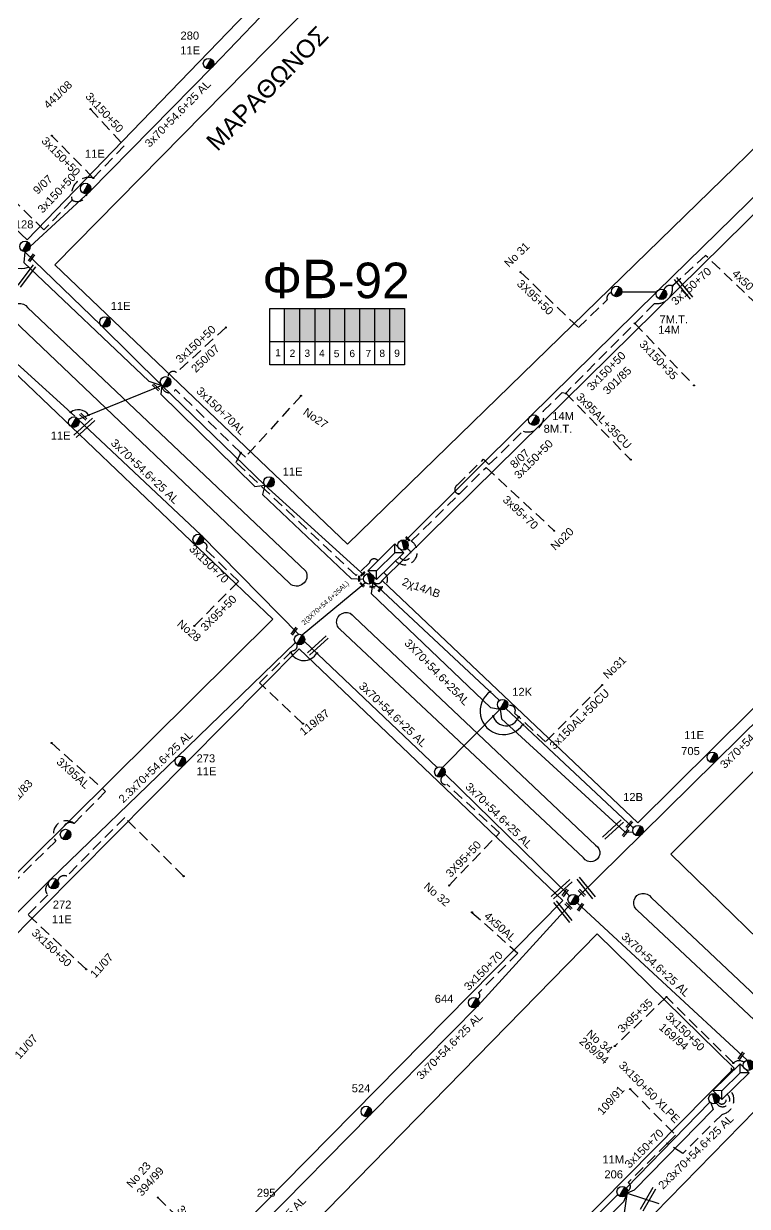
# Model space of a CAD drawing. Header units: millimetres. Extents: x 1138 to 9186, y 1584 to 2927.
# Drawn here: x 7571.3 to 7734.1, y 2413.7 to 2679.6 of the extents above; entities that cross this region are included whole.
import ezdxf
from ezdxf.enums import TextEntityAlignment as Align

# ---------------------------------------------------------------- set-up
doc = ezdxf.new("R2010")
doc.units = ezdxf.units.MM
doc.linetypes.add('DASHED', pattern=[19.05, 12.7, -6.35])
for name, color, linetype, lineweight in [('3x150+35', 7, 'DASHED', 30), ('3x150+50', 7, 'Continuous', 30), ('3x150+50 XLPE', 7, 'SYN_LINE', 30), ('3x150+70', 7, 'Continuous', 30), ('3x150+70AL', 7, 'DASHED', 30), ('3x150AL+50CU', 7, 'Continuous', 30), ('3x70+54.6+25 AL', 7, 'SYN_LINE', 30), ('3X95', 7, 'Continuous', 30), ('3x95+35', 7, 'Continuous', 30), ('3X95+50', 7, 'Continuous', 30), ('3x95+70', 7, 'Continuous', 30), ('3x95AL+35CU', 7, 'Continuous', 30), ('4x50', 7, 'Continuous', 30), ('4x50AL', 7, 'Continuous', 30), ('Υπόβαθρο ΔΕΗ', 7, 'Continuous', 30)]:
    doc.layers.add(name, color=color, linetype=linetype, lineweight=lineweight)
for name, color, linetype in [('Pillar OTE', 7, 'Continuous'), ('TEXT ΚΑΛΩΔΙΩΝ', 7, 'Continuous'), ('Άγνωστα', 7, 'Continuous'), ('ΑΓΝΩΣΤΟ ΕΝΑΕΡΙΟ ΚΑΛΩΔΙΟ', 7, 'Continuous'), ('ΑΓΝΩΣΤΟ ΥΠΟΓΕΙΟ ΚΑΛΩΔΙΟ', 7, 'DASHED'), ('Καλώδια ΧΤ   3x150+50AL', 7, 'DASHED'), ('Καλώδια ΧΤ   3x150+70AL', 7, 'DASHED'), ('Καλώδια ΧΤ   3x150AL+50CU', 7, 'DASHED'), ('Μηχανική τομή', 7, 'Continuous'), ('Στύλος ΦΜ', 7, 'Continuous'), ('Στύλος ΦΜ @ 1', 7, 'Continuous'), ('Συνδέσεις', 7, 'Continuous'), ('Συνεστραμμένα ΧΤ   3x70+54.6+25 AL', 7, 'SYN_LINE'), ('Τομή', 7, 'Continuous'), ('Υποσταθμός εναέριος 2 στύλων', 7, 'Continuous'), ('Υποσταθμός πόλεως', 7, 'Continuous')]:
    doc.layers.add(name, color=color, linetype=linetype)
doc.styles.add('arial', font='arial.ttf')
doc.styles.get("Standard").update_dxf_attribs({"font": 'arial.ttf'})
doc.linetypes.add('SYN_LINE', pattern='A,0.5,-0.0001,["/\\/\\/\\/",Standard,S=0.1,R=0,X=0,Y=-0.05],-0.25', length=0.7501)

# ---------------------------------------------------------------- blocks, each defined once
blk = doc.blocks.new('ΥΠΑΡΧΩΝ ΤΣΙΜΕΝΤΕΝΙΟΣ ΣΤΥΛΟΣ')
at = {"layer": 'Στύλος ΦΜ'}
blk.add_hatch(color=7, dxfattribs=at).paths.add_polyline_path([(-1.29, -2.28, 0.574793), (2.62, 0, 0.268822), (1.3, 2.27)])
at = {"layer": 'Στύλος ΦΜ', "color": 7}
blk.add_line((-1.29, -2.28), (1.3, 2.27), dxfattribs=at)
blk.add_circle((0, 0), 2.62, dxfattribs=at)
at = {"layer": 'Στύλος ΦΜ', "flags": 4}
for tag, p in [('ΑΡΙΘΜΟΣ', (-4.68, 8.05)), ('ΤΥΠΟΣ', (-4.91, 3.03))]:
    blk.add_attdef(tag, p, '', height=4, dxfattribs=at)
blk = doc.blocks.new('ΥΠΟΣΤΑΘΜΟΣ ΕΝΑΕΡΙΟΣ ΕΠΙ 2 ΣΤΥΛΩΝ')
at = {"layer": 'Υποσταθμός εναέριος 2 στύλων', "linetype": 'Continuous'}
for points in [[(-11.97, -2.11, 0.574793), (-8.45, -0.07, 0.268822), (-9.64, 1.98)], [(9.68, -2.15, 0.574793), (13.19, -0.1, 0.268822), (12.01, 1.95)]]:
    blk.add_hatch(color=256, dxfattribs=at).paths.add_polyline_path(points)
for p, q in [((-11.97, -2.11), (-9.64, 1.98)), ((9.68, -2.15), (12.01, 1.95))]:
    blk.add_line(p, q, dxfattribs=at)
for centre in [(-10.81, -0.07), (10.84, -0.1)]:
    blk.add_circle(centre, 2.36, dxfattribs=at)
at = {"layer": 'Υποσταθμός πόλεως', "linetype": 'Continuous', "ltscale": 40}
blk.add_lwpolyline([(-8.57, 2.82), (8.57, 2.82), (8.57, -2.82), (-8.57, -2.82)], close=True, dxfattribs=at)
for points in [[(-5.75, 0), (-8.57, 2.82)], [(-8.57, -2.82), (-5.75, 0)], [(-5.75, 0), (5.75, 0)], [(5.75, 0), (8.57, 2.82)], [(8.57, -2.82), (5.75, 0)]]:
    blk.add_lwpolyline(points, dxfattribs=at)
at = {"layer": 'Υποσταθμός εναέριος 2 στύλων', "ltscale": 40, "flags": 1}
for tag, p in [('ΜΕΤΑΣΧΗΜΑΤΙΣΜΟΣ', (14.09, 2.51)), ('ΙΣΧΥΣ', (14.07, -0.28)), ('ΑΡΙΘΜΟΣ', (14.19, -3))]:
    blk.add_attdef(tag, p, '', height=1.8, dxfattribs=at)
blk = doc.blocks.new('ΜΗΧΑΝΙΚΗ ΤΟΜΗ')
at = {"layer": 'Μηχανική τομή', "ltscale": 40}
for p, q in [((-1.9, 0.8), (5.7, 0.8)), ((-1.9, -0.8), (5.7, -0.8))]:
    blk.add_line(p, q, dxfattribs=at)
blk = doc.blocks.new('ΤΟΜΗ')
at = {"layer": 'Τομή', "ltscale": 40}
for p, q in [((-5.7, 0), (17.1, 0)), ((-5.7, -2.8), (17.1, -2.8))]:
    blk.add_line(p, q, dxfattribs=at)
blk = doc.blocks.new('_ΣΥΝΔΕΣΗ')
at = {"layer": 'Συνδέσεις', "linetype": 'SYN_LINE', "ltscale": 40}
blk.add_hatch(color=256, dxfattribs=at).paths.add_polyline_path([(0.5, 0, 1), (-0.5, 0, 1)])
at = {"layer": 'Συνδέσεις'}
blk.add_circle((0, 0), 0.5, dxfattribs=at)

msp = doc.modelspace()

# ---------------------------------------------------------------- hatches: boundary and pattern name
at = {"layer": 'Καλώδια ΧΤ   3x150AL+50CU', "linetype": 'DASHED', "lineweight": -3, "ltscale": 0.2}
h = msp.add_hatch(color=30, dxfattribs=at)
h.dxf.hatch_style = 1
h.paths.add_polyline_path([(7633.39, 2615.5), (7629.95, 2615.5), (7629.95, 2608.14), (7633.39, 2608.14)])
h = msp.add_hatch(color=2, dxfattribs=at)
h.dxf.hatch_style = 1
h.paths.add_polyline_path([(7633.39, 2608.14), (7636.83, 2608.13), (7636.83, 2615.5), (7633.39, 2615.5)])
h = msp.add_hatch(color=27, dxfattribs=at)
h.dxf.hatch_style = 1
h.paths.add_polyline_path([(7640.13, 2615.5), (7636.83, 2615.5), (7636.83, 2608.13), (7640.13, 2608.13)])
h = msp.add_hatch(color=1, dxfattribs=at)
h.dxf.hatch_style = 1
h.paths.add_polyline_path([(7643.51, 2615.5), (7640.13, 2615.5), (7640.13, 2608.13), (7643.51, 2608.13)])
h = msp.add_hatch(color=62, dxfattribs=at)
h.dxf.hatch_style = 1
h.paths.add_polyline_path([(7643.51, 2608.13), (7646.91, 2608.12), (7646.91, 2615.5), (7643.51, 2615.5)])
at = {"layer": 'Υπόβαθρο ΔΕΗ', "linetype": 'DASHED', "lineweight": -3, "ltscale": 0.2}
h = msp.add_hatch(color=173, dxfattribs=at)
h.dxf.hatch_style = 1
h.paths.add_polyline_path([(7650.25, 2615.5), (7646.91, 2615.5), (7646.91, 2608.12), (7650.25, 2608.12)])
h = msp.add_hatch(color=151, dxfattribs=at)
h.dxf.hatch_style = 1
h.paths.add_polyline_path([(7653.63, 2615.5), (7650.25, 2615.5), (7650.25, 2608.12), (7653.63, 2608.12)])
h = msp.add_hatch(color=6, dxfattribs=at)
h.dxf.hatch_style = 1
h.paths.add_polyline_path([(7656.95, 2615.5), (7653.63, 2615.5), (7653.63, 2608.12), (7656.95, 2608.11)])

# ---------------------------------------------------------------- linework, layer by layer
at = {"layer": '3x150+35', "color": 151, "linetype": 'DASHED', "lineweight": -3, "ltscale": 0.2}
msp.add_lwpolyline([(7708.76, 2612.19), (7722.06, 2598.24)], dxfattribs=at)
at = {"layer": '3x150+50', "color": 27, "linetype": 'DASHED', "lineweight": -3, "ltscale": 0.2}
for points in [[(7586.32, 2660.37), (7593.91, 2652.1), (7586.95, 2644.86, 0.593923), (7582.17, 2639.87), (7575.84, 2633.19), (7563.65, 2645.29)], [(7582.17, 2639.87, 0.493043), (7585.62, 2641.41, -272.333028)]]:
    msp.add_lwpolyline(points, format="xyb", dxfattribs=at)
msp.add_lwpolyline([(7586.95, 2644.86), (7577.63, 2654.38)], dxfattribs=at)
at = {"layer": '3x150+50', "color": 151, "linetype": 'DASHED', "lineweight": -3, "ltscale": 0.2}
msp.add_lwpolyline([(7717.23, 2620.59, -0.504713), (7713.21, 2616.68), (7693.21, 2596.49)], format="xyb", dxfattribs=at)
at = {"layer": '3x150+50', "color": 62, "linetype": 'DASHED', "lineweight": -3, "ltscale": 0.2}
msp.add_lwpolyline([(7616.74, 2611.25), (7605.65, 2601.11, 0.708437), (7603.79, 2600.06, -1.094979)], format="xyb", dxfattribs=at)
at = {"layer": '3x150+50', "color": 2, "linetype": 'DASHED', "lineweight": -3, "ltscale": 0.2}
msp.add_lwpolyline([(7585.35, 2466.97), (7572.28, 2479.26), (7576.73, 2483.71, -0.457311), (7576.81, 2486.19, 5.001901)], format="xyb", dxfattribs=at)
at = {"layer": '3x150+50', "color": 1, "linetype": 'DASHED', "lineweight": -3, "ltscale": 0.2}
msp.add_lwpolyline([(7730.93, 2445.88), (7715.88, 2460.76)], dxfattribs=at)
msp.add_lwpolyline([(7733.31, 2446.04, 0.798033), (7730.61, 2443.85, -17.926995)], format="xyb", dxfattribs=at)
at = {"layer": '3x150+50 XLPE', "color": 85, "linetype": 'DASHED', "lineweight": -3, "ltscale": 0.2}
msp.add_lwpolyline([(7707.71, 2440.05), (7717.89, 2429.7), (7716.05, 2427.8)], dxfattribs=at)
msp.add_lwpolyline([(7730.34, 2439.66, -0.565739), (7728.38, 2434.36), (7719.6, 2425.57), (7716.05, 2427.8)], format="xyb", dxfattribs=at)
at = {"layer": '3x150+50 XLPE', "color": 27, "linetype": 'DASHED', "lineweight": -3, "ltscale": 0.2}
msp.add_lwpolyline([(7727.12, 2436.87, 1.193794), (7729.55, 2438.89, 2.218275)], format="xyb", dxfattribs=at)
at = {"layer": '3x150+50 XLPE', "color": 30, "linetype": 'DASHED', "lineweight": -3, "ltscale": 0.2}
msp.add_lwpolyline([(7727.47, 2437.16, 1.121473), (7729.05, 2438.4, -3.782861)], format="xyb", dxfattribs=at)
at = {"layer": '3x150+70', "color": 151, "linetype": 'DASHED', "lineweight": -3, "ltscale": 0.2}
msp.add_lwpolyline([(7724.69, 2627.44), (7717.23, 2620.59, 0.44737), (7715.33, 2619.75)], format="xyb", dxfattribs=at)
at = {"layer": '3x150+70', "color": 62, "linetype": 'DASHED', "lineweight": -3, "ltscale": 0.2}
msp.add_lwpolyline([(7619.67, 2554.16), (7612.24, 2561.32, 0.714426), (7611.51, 2562.93, -97.218518)], format="xyb", dxfattribs=at)
at = {"layer": '3x150+70', "color": 1, "linetype": 'DASHED', "lineweight": -3, "ltscale": 0.2}
msp.add_lwpolyline([(7682.42, 2470.58), (7673.61, 2461.69, -0.651941), (7673.34, 2460.33, 0.672434)], format="xyb", dxfattribs=at)
at = {"layer": '3x150+70', "color": 85, "linetype": 'DASHED', "lineweight": -3, "ltscale": 0.2}
msp.add_lwpolyline([(7716.05, 2427.8), (7707.3, 2419.03, -0.583607), (7707.09, 2417.09, 73.796331)], format="xyb", dxfattribs=at)
at = {"layer": '3x150+70AL', "color": 62, "linetype": 'DASHED', "lineweight": -3, "ltscale": 0.2}
for points in [[(7620.1, 2583.1), (7605.44, 2597.33, -0.734646), (7602.35, 2598.22, 1.318415)], [(7650.99, 2558.84, 0.642369), (7649.05, 2558.32), (7646.07, 2555.51), (7619.1, 2580.89), (7620.1, 2583.1)]]:
    msp.add_lwpolyline(points, format="xyb", dxfattribs=at)
msp.add_lwpolyline([(7633.68, 2595.91), (7621.16, 2582.14), (7620.1, 2583.1)], dxfattribs=at)
at = {"layer": '3x150AL+50CU', "color": 30, "linetype": 'DASHED', "lineweight": -3, "ltscale": 0.2}
msp.add_lwpolyline([(7701.39, 2530.88), (7688.64, 2518.07), (7681.72, 2524.57, 0.817923), (7680.12, 2526.07, 38670.40276)], format="xyb", dxfattribs=at)
at = {"layer": '3x70+54.6+25 AL', "color": 27, "linetype": 'SYN_LINE', "lineweight": -3, "ltscale": 15}
for points in [[(7572.76, 2629.46), (7586.1, 2641.75), (7613.87, 2669.97), (7640.42, 2697.71), (7669.17, 2727.68), (7687.66, 2748)], [(7647.97, 2555.49), (7625.54, 2575.8), (7602.35, 2598.22), (7588.63, 2611.77), (7571.52, 2628.29)], [(7725.65, 2437.13), (7706.82, 2417.73)], [(7704.92, 2416.34), (7679.08, 2390.45)]]:
    msp.add_lwpolyline(points, dxfattribs=at)
at = {"layer": '3x70+54.6+25 AL', "color": 1, "linetype": 'SYN_LINE', "lineweight": -3, "ltscale": 15}
for points in [[(7657.16, 2563.39), (7685.13, 2591.19), (7713.72, 2619.31), (7744.49, 2649.36), (7768.62, 2671.67)], [(7578.54, 2364.07), (7602.44, 2387.06), (7624.97, 2409.65), (7649.26, 2434.25), (7673.53, 2458.83), (7694.32, 2481.62)]]:
    msp.add_lwpolyline(points, dxfattribs=at)
at = {"layer": '3x70+54.6+25 AL', "color": 6, "linetype": 'SYN_LINE', "lineweight": -3, "ltscale": 15}
msp.add_lwpolyline([(7571.52, 2628.29), (7571.29, 2625.88), (7599.44, 2599.19), (7602.35, 2598.22), (7602.13, 2596.28), (7623.31, 2575.48), (7625.54, 2575.8), (7624.97, 2573.69), (7644.99, 2554.85), (7647.73, 2554.69)], dxfattribs=at)
at = {"layer": '3x70+54.6+25 AL', "color": 173, "linetype": 'SYN_LINE', "lineweight": -3, "ltscale": 15}
for points in [[(7695.95, 2483.19), (7710.36, 2497.37), (7726.97, 2513.76), (7747.97, 2534.45), (7775.02, 2560.93), (7805.47, 2590.96), (7829.93, 2615.4)], [(7649.81, 2554.01), (7678.33, 2527.43)], [(7679.78, 2525.58), (7708.45, 2498.72)]]:
    msp.add_lwpolyline(points, dxfattribs=at)
at = {"layer": '3x70+54.6+25 AL', "color": 62, "linetype": 'SYN_LINE', "lineweight": -3, "ltscale": 15}
for points in [[(7558.27, 2613.54), (7582.81, 2591.29)], [(7602.35, 2598.22), (7583.57, 2590.6)]]:
    msp.add_lwpolyline(points, dxfattribs=at)
at = {"layer": '3x70+54.6+25 AL', "color": 2, "linetype": 'SYN_LINE', "lineweight": -3, "ltscale": 15}
for points in [[(7582.94, 2591.17), (7583.57, 2590.6), (7611.13, 2564.63), (7633.2, 2542.27)], [(7648.14, 2553.87), (7633.92, 2542.12)], [(7632.41, 2540.46), (7605.81, 2514.68), (7577.21, 2487.09), (7548.14, 2458.04), (7515.17, 2421.87)]]:
    msp.add_lwpolyline(points, dxfattribs=at)
at = {"layer": '3x70+54.6+25 AL', "color": 30, "linetype": 'SYN_LINE', "lineweight": -3, "ltscale": 15}
for points in [[(7649.81, 2554.01), (7649.44, 2551.46), (7676.32, 2525.81), (7678.44, 2525.45), (7678.78, 2523.3), (7706.53, 2497.91), (7708.36, 2497.79)], [(7664.32, 2512.35), (7634.43, 2540.67)], [(7665.5, 2512.35), (7678.44, 2525.45)], [(7694.1, 2483.5), (7666.02, 2510.94)], [(7725.84, 2436.95), (7726.37, 2435.42), (7708.6, 2417.33), (7707.04, 2416.64), (7706.24, 2414.71), (7680.76, 2389.55), (7679.23, 2388.9), (7678.29, 2387.06), (7653.81, 2362.33), (7652.61, 2361.7), (7651.66, 2359.78), (7622.26, 2329.45), (7620.57, 2328.75)]]:
    msp.add_lwpolyline(points, dxfattribs=at)
at = {"layer": '3x70+54.6+25 AL', "color": 151, "linetype": 'SYN_LINE', "lineweight": -3, "ltscale": 15}
msp.add_lwpolyline([(7734.03, 2446.57), (7695.83, 2481.92)], dxfattribs=at)
at = {"layer": '3x70+54.6+25 AL', "color": 85, "linetype": 'SYN_LINE', "lineweight": -3, "ltscale": 10}
msp.add_lwpolyline([(7706.95, 2416.41), (7705.47, 2405.91)], dxfattribs=at)
at = {"layer": '3X95', "color": 2, "linetype": 'DASHED', "lineweight": -3, "ltscale": 0.2}
for points in [[(7577.56, 2517.85), (7589.7, 2506.97), (7582.63, 2499.72, 0.607422), (7580.17, 2498.31, -0.330784)], [(7582.63, 2499.72, 0.868681), (7578.49, 2495.77), (7569.29, 2486.73), (7557.51, 2498.04)]]:
    msp.add_lwpolyline(points, format="xyb", dxfattribs=at)
at = {"layer": '3x95+35', "color": 1, "linetype": 'DASHED', "lineweight": -3, "ltscale": 0.2}
msp.add_lwpolyline([(7715.88, 2460.76), (7704.27, 2449.72)], dxfattribs=at)
msp.add_lwpolyline([(7601.46, 2415.64), (7615.57, 2401.98), (7622.19, 2408.77, -0.774544), (7622.93, 2410.22, 53.293335)], format="xyb", dxfattribs=at)
at = {"layer": '3X95+50', "color": 1, "linetype": 'DASHED', "lineweight": -3, "ltscale": 0.2}
msp.add_lwpolyline([(7683.06, 2623.7), (7696.06, 2611.26), (7702.53, 2617.45, -0.423719), (7703.51, 2619.13, 24.854011)], format="xyb", dxfattribs=at)
at = {"layer": '3X95+50', "color": 62, "linetype": 'DASHED', "lineweight": -3, "ltscale": 0.2}
msp.add_lwpolyline([(7609.68, 2544.16), (7619.67, 2554.16)], dxfattribs=at)
at = {"layer": '3X95+50', "color": 30, "linetype": 'DASHED', "lineweight": -3, "ltscale": 0.2}
msp.add_lwpolyline([(7666.98, 2485.82), (7678.35, 2497.65), (7666.49, 2508.59, -0.859229), (7665.47, 2510.29, -37.579674)], format="xyb", dxfattribs=at)
at = {"layer": '3x95+70', "color": 151, "linetype": 'DASHED', "lineweight": -3, "ltscale": 0.2}
msp.add_lwpolyline([(7655.01, 2558.72, 1.116739), (7658.47, 2563.19), (7675.31, 2579.79), (7690.64, 2565.56)], format="xyb", dxfattribs=at)
at = {"layer": '3x95AL+35CU', "color": 151, "linetype": 'DASHED', "lineweight": -3, "ltscale": 0.2}
msp.add_lwpolyline([(7693.21, 2596.49), (7707.85, 2581.54)], dxfattribs=at)
at = {"layer": '4x50', "color": 151, "linetype": 'DASHED', "lineweight": -3, "ltscale": 0.2}
msp.add_lwpolyline([(7738.97, 2613.86), (7724.69, 2627.44)], dxfattribs=at)
at = {"layer": '4x50AL', "color": 1, "linetype": 'DASHED', "lineweight": -3, "ltscale": 0.2}
msp.add_lwpolyline([(7672.13, 2479.77), (7682.42, 2470.58)], dxfattribs=at)
at = {"layer": 'Pillar OTE', "lineweight": -3, "ltscale": 40}
for points in [[(7626.62, 2602.86), (7626.62, 2615.5), (7656.95, 2615.5), (7656.95, 2602.83), (7626.62, 2602.86)], [(7629.95, 2602.86), (7629.95, 2615.5)], [(7633.39, 2602.85), (7633.39, 2615.5)], [(7636.83, 2602.85), (7636.83, 2615.5)], [(7640.13, 2602.85), (7640.13, 2615.5)], [(7643.51, 2602.84), (7643.51, 2615.5)], [(7646.91, 2602.84), (7646.91, 2615.5)], [(7650.25, 2602.84), (7650.25, 2615.5)], [(7653.63, 2602.83), (7653.63, 2615.5)], [(7626.62, 2608.14), (7656.95, 2608.11)]]:
    msp.add_lwpolyline(points, dxfattribs=at)
at = {"layer": 'ΑΓΝΩΣΤΟ ΕΝΑΕΡΙΟ ΚΑΛΩΔΙΟ', "color": 1, "linetype": 'Continuous', "lineweight": -3, "ltscale": 0.2}
msp.add_lwpolyline([(7705.84, 2619.29), (7713.72, 2619.31)], dxfattribs=at)
at = {"layer": 'ΑΓΝΩΣΤΟ ΥΠΟΓΕΙΟ ΚΑΛΩΔΙΟ', "color": 30, "linetype": 'DASHED', "lineweight": -3, "ltscale": 0.2}
msp.add_lwpolyline([(7634.07, 2522.19), (7624.35, 2531.39), (7631.7, 2538.59, 0.540364), (7632.75, 2540.07, 111.093351)], format="xyb", dxfattribs=at)
at = {"layer": 'ΑΓΝΩΣΤΟ ΥΠΟΓΕΙΟ ΚΑΛΩΔΙΟ', "color": 2, "linetype": 'DASHED', "lineweight": -3, "ltscale": 0.2}
msp.add_lwpolyline([(7607.26, 2487.9), (7594.01, 2501.11), (7580.96, 2487.9, 0.47266), (7578.95, 2486.88, -24.986628)], format="xyb", dxfattribs=at)
at = {"layer": 'Καλώδια ΧΤ   3x150+50AL', "color": 151, "linetype": 'DASHED', "lineweight": -3, "ltscale": 0.2}
msp.add_lwpolyline([(7669.25, 2573.79, -0.724263), (7668.8, 2575.83), (7674.75, 2581.67), (7675.95, 2580.44), (7683.62, 2587.96, 0.609281), (7688.15, 2592.42), (7691.92, 2596.13), (7692.43, 2596.63), (7693.21, 2596.49)], format="xyb", dxfattribs=at)
at = {"layer": 'Υπόβαθρο ΔΕΗ', "lineweight": -3}
for points in [[(7633.97, 2797.88), (7685.91, 2748.78), (7572.04, 2630.94), (7517.38, 2682.59)], [(7561.91, 2608.07), (7627.34, 2545.7), (7509.17, 2428.65), (7444.1, 2488.59)], [(7633.23, 2538.99), (7692.6, 2482.4), (7577.42, 2365.71), (7516.67, 2421.54)], [(7700.27, 2474.93), (7731.12, 2444.72), (7616.86, 2329.13), (7585.39, 2357.61)], [(7739.05, 2438.51), (7710.01, 2408.85), (7868.84, 2310.01), (7883.68, 2333.33)]]:
    msp.add_lwpolyline(points, close=True, dxfattribs=at)
for points in [[(7693.08, 2741.92), (7762.18, 2677.35), (7644.14, 2562.55), (7578.3, 2625.34)], [(7578.3, 2625.34), (7693.08, 2741.92)], [(7827.73, 2617.08), (7769.62, 2670.29), (7651.91, 2554.37), (7709.42, 2499.92), (7827.73, 2617.08)], [(7834.6, 2610.36), (7866.31, 2581.31), (7747.85, 2462.75), (7716.9, 2492.87), (7834.6, 2610.36)], [(7707.04, 2416.64), (7714.18, 2414.31)]]:
    msp.add_lwpolyline(points, dxfattribs=at)
for points in [[(7572.17, 2615.73), (7634.79, 2556.5, -0.806634), (7631.13, 2553.67), (7568.98, 2612.9, -1.144018)], [(7645.62, 2546.23), (7699.88, 2494.9, -1.258077), (7697.2, 2492.02), (7642.43, 2543.4, -1.144018)], [(7712.46, 2483.11), (7740, 2457.07, -1.049656), (7736.81, 2454.51), (7709.27, 2480.29, -1.144018)]]:
    msp.add_lwpolyline(points, format="xyb", close=True, dxfattribs=at)
at = {"layer": 'Υπόβαθρο ΔΕΗ', "color": 7, "linetype": 'Continuous', "lineweight": -3, "ltscale": 0.2}
for centre, radius, start, end in [((7570.69, 2628.83), 4.32, 124.1874, 292.4387), ((7583.6, 2589.96), 2.83, 36.1345, 128.1669), ((7634.32, 2539.68), 3.31, 206.0453, 330.9281)]:
    msp.add_arc(centre, radius, start, end, dxfattribs=at)
at = {"layer": 'Υπόβαθρο ΔΕΗ', "color": 1, "linetype": 'DASHED', "lineweight": -3, "ltscale": 0.2}
msp.add_arc((7657.07, 2560.29), 1.32, 206.0516, 71.6399, dxfattribs=at)
at = {"layer": 'Υπόβαθρο ΔΕΗ', "color": 30, "linetype": 'DASHED', "lineweight": -3, "ltscale": 0.2}
msp.add_arc((7651.47, 2554.61), 1.68, 203.8517, 66.1188, dxfattribs=at)
at = {"layer": 'Υπόβαθρο ΔΕΗ', "color": 173, "linetype": 'DASHED', "lineweight": -3, "ltscale": 0.2}
msp.add_arc((7650.86, 2554.82), 1.15, 216.6247, 39.0968, dxfattribs=at)
at = {"layer": 'Υπόβαθρο ΔΕΗ', "lineweight": -3}
for centre, radius, start, end in [((7679.25, 2525.03), 5.3, 124.6561, 325.1824), ((7679.79, 2524.7), 2.99, 195.5241, 340.9304)]:
    msp.add_arc(centre, radius, start, end, dxfattribs=at)

# ---------------------------------------------------------------- block references
at = {"layer": 'Μηχανική τομή', "lineweight": -3}
for p, xscale, yscale, zscale, rotation in [((7572.78, 2626.54), 0.2499999999999999, 0.2499999999999999, 0.4999999999999997, 53.86326244153908), ((7601.41, 2597.52), 0.2499999999999999, 0.2499999999999999, 0.4999999999999997, 137.7028228505125), ((7585.04, 2590.89), 0.2499999999999999, 0.2499999999999999, 0.4999999999999997, 137.7028228505125), ((7657.47, 2563.94), 0.1594235748144474, 0.1594235748144474, 0.1594235748144474, 316.155703447989), ((7646.81, 2554.49), 0.1594235748144474, 0.1594235748144474, 0.1594235748144474, 90.0181139588389), ((7647.79, 2556.07), 0.1594235748144474, 0.1594235748144474, 0.1594235748144474, 224.2480769649838), ((7647.18, 2553.63), 0.1594235748144474, 0.1594235748144474, 0.1594235748144474, 316.155703447989), ((7649.42, 2553.02), 0.1594235748144474, 0.1594235748144474, 0.1594235748144474, 351.2759875391957), ((7651.61, 2552.63), 0.1594235748144474, 0.1594235748144474, 0.1594235748144474, 230.3137561219514), ((7631.9, 2542.61), 0.25, 0.25, 0.25, 54.4856197192397), ((7707.23, 2499.15), 0.25, 0.25, 0.4999999999999996, 49.65610140407382), ((7706.4, 2497.27), 0.25, 0.25, 0.4999999999999996, 49.65610140407382), ((7692.82, 2483.8), 0.25, 0.25, 0.25, 54.4856197192397), ((7697.16, 2483.82), 0.25, 0.25, 0.25, 135.5619083560475), ((7694.19, 2480.86), 0.25, 0.25, 0.25, 135.5619083560475), ((7696.29, 2480.56), 0.25, 0.25, 0.25, 54.4856197192397), ((7732.43, 2447.11), 0.25, 0.25, 0.25, 54.4856197192397)]:
    msp.add_blockref('ΜΗΧΑΝΙΚΗ ΤΟΜΗ', p, dxfattribs=dict(at, xscale=xscale, yscale=yscale, zscale=zscale, rotation=rotation))
at = {"layer": 'Στύλος ΦΜ @ 1', "lineweight": -3, "ltscale": 40}
ref = msp.add_blockref('ΥΠΑΡΧΩΝ ΤΣΙΜΕΝΤΕΝΙΟΣ ΣΤΥΛΟΣ', (7612.87, 2670.59), dxfattribs=dict(at, xscale=0.4499999999998181, yscale=0.4499999999998181, zscale=0.4499999999998181))
ref.add_attrib('ΤΥΠΟΣ', '280', (7606.56, 2675.99), dxfattribs={"layer": 'Στύλος ΦΜ', "height": 1.8, "rotation": 360, "flags": 4})
ref.add_attrib('ΑΡΙΘΜΟΣ', '11E', (7606.49, 2672.66), dxfattribs={"layer": 'Στύλος ΦΜ', "height": 1.8, "rotation": 360, "flags": 4})
ref = msp.add_blockref('ΥΠΑΡΧΩΝ ΤΣΙΜΕΝΤΕΝΙΟΣ ΣΤΥΛΟΣ', (7585.21, 2642.52), dxfattribs=dict(at, xscale=0.4499999999998181, yscale=0.4499999999998181, zscale=0.4499999999998181))
ref.add_attrib('ΤΥΠΟΣ', '11E', (7585.05, 2649.43), dxfattribs={"layer": 'Στύλος ΦΜ', "height": 1.8, "rotation": 360, "flags": 4})
ref = msp.add_blockref('ΥΠΑΡΧΩΝ ΤΣΙΜΕΝΤΕΝΙΟΣ ΣΤΥΛΟΣ', (7571.58, 2629.47), dxfattribs=dict(at, xscale=0.449999999999818, yscale=0.449999999999818, zscale=0.449999999999818))
ref.add_attrib('ΤΥΠΟΣ', '128', (7569.28, 2633.54), dxfattribs={"layer": 'Στύλος ΦΜ', "height": 1.8, "flags": 4})
for p, xscale, yscale, zscale in [((7704.66, 2619.36), 0.4499999999998182, 0.4499999999998182, 0.4499999999998182), ((7603.2, 2599.03), 0.4499999999998181, 0.4499999999998181, 0.4499999999998181), ((7610.54, 2563.6), 0.4499999999998181, 0.4499999999998181, 0.4499999999998181), ((7633.33, 2541.1), 0.4499999999998181, 0.4499999999998181, 0.4499999999998181), ((7664.91, 2511.33), 0.4499999999998181, 0.4499999999998181, 0.4499999999998181), ((7580.7, 2497.26), 0.4499999999998181, 0.4499999999998181, 0.4499999999998181), ((7694.9, 2482.64), 0.4499999999998181, 0.4499999999998181, 0.4499999999998181)]:
    msp.add_blockref('ΥΠΑΡΧΩΝ ΤΣΙΜΕΝΤΕΝΙΟΣ ΣΤΥΛΟΣ', p, dxfattribs=dict(at, xscale=xscale, yscale=yscale, zscale=zscale))
ref = msp.add_blockref('ΥΠΑΡΧΩΝ ΤΣΙΜΕΝΤΕΝΙΟΣ ΣΤΥΛΟΣ', (7714.75, 2618.73), dxfattribs=dict(at, xscale=0.4499999999998182, yscale=0.4499999999998182, zscale=0.4499999999998182))
ref.add_attrib('ΤΥΠΟΣ', '14M', (7714.04, 2609.86), dxfattribs={"layer": 'Στύλος ΦΜ', "height": 1.8, "rotation": 360, "flags": 4})
ref.add_attrib('ΑΡΙΘΜΟΣ', '7M.T.', (7714.32, 2612.2), dxfattribs={"layer": 'Στύλος ΦΜ', "height": 1.8, "rotation": 360, "flags": 4})
ref = msp.add_blockref('ΥΠΑΡΧΩΝ ΤΣΙΜΕΝΤΕΝΙΟΣ ΣΤΥΛΟΣ', (7589.57, 2612.49), dxfattribs=dict(at, xscale=0.4499999999998179, yscale=0.4499999999998179, zscale=0.4499999999998179))
ref.add_attrib('ΤΥΠΟΣ', '11E', (7590.87, 2615.21), dxfattribs={"layer": 'Στύλος ΦΜ', "height": 1.8, "rotation": 360, "flags": 4})
ref = msp.add_blockref('ΥΠΑΡΧΩΝ ΤΣΙΜΕΝΤΕΝΙΟΣ ΣΤΥΛΟΣ', (7582.56, 2589.99), dxfattribs=dict(at, xscale=0.4499999999998181, yscale=0.4499999999998181, zscale=0.4499999999998181))
ref.add_attrib('ΤΥΠΟΣ', '11E', (7577.37, 2586.06), dxfattribs={"layer": 'Στύλος ΦΜ', "height": 1.8, "rotation": 360, "flags": 4})
ref = msp.add_blockref('ΥΠΑΡΧΩΝ ΤΣΙΜΕΝΤΕΝΙΟΣ ΣΤΥΛΟΣ', (7686.04, 2590.44), dxfattribs=dict(at, xscale=0.4499999999998182, yscale=0.4499999999998182, zscale=0.4499999999998182))
ref.add_attrib('ΤΥΠΟΣ', '14M', (7690.19, 2590.44), dxfattribs={"layer": 'Στύλος ΦΜ', "height": 1.8, "rotation": 360, "flags": 4})
ref.add_attrib('ΑΡΙΘΜΟΣ', '8M.T.', (7688.25, 2587.59), dxfattribs={"layer": 'Στύλος ΦΜ', "height": 1.8, "rotation": 360, "flags": 4})
ref = msp.add_blockref('ΥΠΑΡΧΩΝ ΤΣΙΜΕΝΤΕΝΙΟΣ ΣΤΥΛΟΣ', (7626.47, 2576.52), dxfattribs=dict(at, xscale=0.4499999999998181, yscale=0.4499999999998181, zscale=0.4499999999998181))
ref.add_attrib('ΤΥΠΟΣ', '11E', (7629.54, 2577.97), dxfattribs={"layer": 'Στύλος ΦΜ', "height": 1.8, "rotation": 360, "flags": 4})
ref = msp.add_blockref('ΥΠΑΡΧΩΝ ΤΣΙΜΕΝΤΕΝΙΟΣ ΣΤΥΛΟΣ', (7679.02, 2526.48), dxfattribs=dict(at, xscale=0.4499999999998181, yscale=0.4499999999998181, zscale=0.4499999999998181))
ref.add_attrib('ΤΥΠΟΣ', '12K', (7681.18, 2528.45), dxfattribs={"layer": 'Στύλος ΦΜ', "height": 1.8, "rotation": 360, "flags": 4})
ref = msp.add_blockref('ΥΠΑΡΧΩΝ ΤΣΙΜΕΝΤΕΝΙΟΣ ΣΤΥΛΟΣ', (7726.19, 2514.64), dxfattribs=dict(at, xscale=0.4499999999998182, yscale=0.4499999999998182, zscale=0.4499999999998182))
ref.add_attrib('ΤΥΠΟΣ', '11E', (7719.85, 2518.72), dxfattribs={"layer": 'Στύλος ΦΜ', "height": 1.8, "flags": 4})
ref.add_attrib('ΑΡΙΘΜΟΣ', '705', (7719.19, 2515.13), dxfattribs={"layer": 'Στύλος ΦΜ', "height": 1.8, "flags": 4})
ref = msp.add_blockref('ΥΠΑΡΧΩΝ ΤΣΙΜΕΝΤΕΝΙΟΣ ΣΤΥΛΟΣ', (7606.52, 2513.74), dxfattribs=dict(at, xscale=0.449999999999818, yscale=0.449999999999818, zscale=0.449999999999818))
ref.add_attrib('ΤΥΠΟΣ', '273', (7610.17, 2513.49), dxfattribs={"layer": 'Στύλος ΦΜ', "height": 1.8, "rotation": 360, "flags": 4})
ref.add_attrib('ΑΡΙΘΜΟΣ', '11E', (7610.16, 2510.59), dxfattribs={"layer": 'Στύλος ΦΜ', "height": 1.8, "rotation": 360, "flags": 4})
ref = msp.add_blockref('ΥΠΑΡΧΩΝ ΤΣΙΜΕΝΤΕΝΙΟΣ ΣΤΥΛΟΣ', (7709.48, 2498.15), dxfattribs=dict(at, xscale=0.4499999999998181, yscale=0.4499999999998181, zscale=0.4499999999998181))
ref.add_attrib('ΤΥΠΟΣ', '12B', (7706.13, 2504.8), dxfattribs={"layer": 'Στύλος ΦΜ', "height": 1.8, "rotation": 360, "flags": 4})
ref = msp.add_blockref('ΥΠΑΡΧΩΝ ΤΣΙΜΕΝΤΕΝΙΟΣ ΣΤΥΛΟΣ', (7577.99, 2486.2), dxfattribs=dict(at, xscale=0.449999999999818, yscale=0.449999999999818, zscale=0.449999999999818))
ref.add_attrib('ΤΥΠΟΣ', '272', (7577.83, 2480.62), dxfattribs={"layer": 'Στύλος ΦΜ', "height": 1.8, "rotation": 360, "flags": 4})
ref.add_attrib('ΑΡΙΘΜΟΣ', '11E', (7577.63, 2477.31), dxfattribs={"layer": 'Στύλος ΦΜ', "height": 1.8, "rotation": 360, "flags": 4})
ref = msp.add_blockref('ΥΠΑΡΧΩΝ ΤΣΙΜΕΝΤΕΝΙΟΣ ΣΤΥΛΟΣ', (7672.54, 2459.47), dxfattribs=dict(at, xscale=0.4499999999998182, yscale=0.4499999999998182, zscale=0.4499999999998182))
ref.add_attrib('ΤΥΠΟΣ', '644', (7663.76, 2459.43), dxfattribs={"layer": 'Στύλος ΦΜ', "height": 1.8, "rotation": 360, "flags": 4})
ref = msp.add_blockref('ΥΠΑΡΧΩΝ ΤΣΙΜΕΝΤΕΝΙΟΣ ΣΤΥΛΟΣ', (7648.35, 2435), dxfattribs=dict(at, xscale=0.4499999999998182, yscale=0.4499999999998182, zscale=0.4499999999998182))
ref.add_attrib('ΤΥΠΟΣ', '524', (7645.08, 2439.32), dxfattribs={"layer": 'Στύλος ΦΜ', "height": 1.8, "rotation": 360, "flags": 4})
ref = msp.add_blockref('ΥΠΑΡΧΩΝ ΤΣΙΜΕΝΤΕΝΙΟΣ ΣΤΥΛΟΣ', (7705.92, 2416.97), dxfattribs=dict(at, xscale=0.449999999999818, yscale=0.449999999999818, zscale=0.449999999999818))
ref.add_attrib('ΤΥΠΟΣ', '206', (7701.91, 2419.97), dxfattribs={"layer": 'Στύλος ΦΜ', "height": 1.8, "rotation": 360, "flags": 4})
ref.add_attrib('ΑΡΙΘΜΟΣ', '11M', (7701.47, 2423.32), dxfattribs={"layer": 'Στύλος ΦΜ', "height": 1.8, "rotation": 360, "flags": 4})
ref = msp.add_blockref('ΥΠΑΡΧΩΝ ΤΣΙΜΕΝΤΕΝΙΟΣ ΣΤΥΛΟΣ', (7624.09, 2410.42), dxfattribs=dict(at, xscale=0.4499999999998182, yscale=0.4499999999998182, zscale=0.4499999999998182))
ref.add_attrib('ΤΥΠΟΣ', '295', (7623.73, 2415.84), dxfattribs={"layer": 'Στύλος ΦΜ', "height": 1.8, "rotation": 360, "flags": 4})
at = {"layer": 'Συνδέσεις', "lineweight": -3, "xscale": 0.25, "yscale": 0.25, "zscale": 0.25}
for p in [(7586.32, 2660.37), (7577.63, 2654.38), (7586.95, 2644.87), (7582.17, 2639.88), (7683.06, 2623.7), (7717.23, 2620.6), (7616.74, 2611.25), (7708.76, 2612.19), (7722.07, 2598.24), (7633.68, 2595.91), (7693.31, 2596.43), (7581.85, 2592.18), (7585.91, 2591.57), (7620.1, 2583.1), (7707.85, 2581.55), (7669.13, 2573.84), (7690.64, 2565.56), (7609.68, 2544.17), (7631.34, 2538.21), (7637.26, 2538.03), (7676.23, 2529.39), (7701.4, 2530.88), (7676.91, 2523.91), (7682.62, 2523.73), (7634.13, 2522.19), (7683.6, 2522), (7577.56, 2517.85), (7607.26, 2487.91), (7666.98, 2485.82), (7672.13, 2479.78), (7585.35, 2466.97), (7715.88, 2460.76), (7704.27, 2449.72), (7730.93, 2445.88), (7707.71, 2440.05), (7716.05, 2427.81), (7601.46, 2415.64)]:
    msp.add_blockref('_ΣΥΝΔΕΣΗ', p, dxfattribs=at)
at = {"layer": 'Τομή', "lineweight": -3}
for p, xscale, yscale, zscale, rotation in [((7573.1, 2623.76), 0.2499999999999999, 0.2499999999999999, 0.2499999999999999, 232.8161393668639), ((7719.04, 2621.37), 0.2499999999999999, 0.2499999999999999, 0.2499999999999999, 308.9086728365508), ((7583.64, 2587.98), 0.25, 0.25, 0.25, 42.41208367100575), ((7636.16, 2539.04), 0.25, 0.25, 0.25, 42.41208367100575), ((7702.56, 2497.67), 0.25, 0.25, 0.25, 42.41208367100575), ((7691.02, 2484.3), 0.25, 0.25, 0.25, 42.41208367100575), ((7697.12, 2486.55), 0.2499999999999999, 0.2499999999999999, 0.2499999999999999, 308.9086728365508), ((7691.94, 2481.28), 0.2499999999999999, 0.2499999999999999, 0.2499999999999999, 308.9086728365508), ((7710.73, 2414.28), 0.2499999999999999, 0.2499999999999999, 0.2499999999999999, 59.79542604322948)]:
    msp.add_blockref('ΤΟΜΗ', p, dxfattribs=dict(at, xscale=xscale, yscale=yscale, zscale=zscale, rotation=rotation))
at = {"layer": 'Υποσταθμός εναέριος 2 στύλων', "lineweight": -3, "xscale": 0.4999999999999999, "yscale": 0.4999999999999999, "zscale": 0.4999999999999999}
for p, rotation in [((7652.73, 2558.58), 44.56101581289289), ((7730.4, 2441.68), 44.18414426045279)]:
    msp.add_blockref('ΥΠΟΣΤΑΘΜΟΣ ΕΝΑΕΡΙΟΣ ΕΠΙ 2 ΣΤΥΛΩΝ', p, dxfattribs=dict(at, rotation=rotation))

# ---------------------------------------------------------------- texts
at = {"lineweight": -3, "ltscale": 40, "insert": (7611.98, 2653.48), "char_height": 4, "width": 65.6312, "attachment_point": 1, "rotation": 45.7001, "style": 'arial'}
msp.add_mtext('MAPAΘΩNOΣ', dxfattribs=at)
at = {"lineweight": -3, "ltscale": 30, "char_height": 1.63, "width": 11.2573, "attachment_point": 1}
for s, insert in [('1', (7627.87, 2606.42)), ('2', (7631.11, 2606.29)), ('3', (7634.44, 2606.29)), ('4', (7637.74, 2606.29)), ('5', (7641.04, 2606.21)), ('6', (7644.56, 2606.23)), ('7', (7648.19, 2606.23)), ('8', (7651.31, 2606.26)), ('9', (7654.64, 2606.29))]:
    msp.add_mtext(s, dxfattribs=dict(at, insert=insert))
at = {"layer": 'TEXT ΚΑΛΩΔΙΩΝ', "linetype": 'Continuous', "lineweight": -3, "ltscale": 0.2}
for s, rotation, p in [('3x70+54.6+25 AL', 45.4665, (7605.93, 2659.34)), ('3x150+50', 312.5454, (7589.47, 2659.61)), ('3x150+50', 314.4107, (7579.66, 2649.73)), ('3x150+50', 46.5748, (7578.71, 2641.48)), ('3x150+70', 42.5203, (7721.46, 2620.55)), ('3X95+50', 316.2622, (7686.36, 2618.06)), ('4x50', 316.4452, (7733.07, 2621.95)), ('3x150+50', 42.4428, (7609.98, 2607.5)), ('3x150+50', 45.2695, (7702.32, 2601.47)), ('3x150+35', 313.635, (7714.11, 2603.97)), ('3x95AL+35CU', 314.4052, (7701.81, 2590.28)), ('3x70+54.6+25 AL', 316.6953, (7598.58, 2578.93)), ('3x150+50', 45.2695, (7685.97, 2581.65)), ('3x95+70', 317.1035, (7683.06, 2569.68)), ('3x150+70', 316.0579, (7612.98, 2558.11)), ('3X95+50', 44.9979, (7615.12, 2547.06)), ('3x70+54.6+25 AL', 316.5441, (7654.36, 2524.26)), ('3x150AL+50CU', 45.1224, (7696.29, 2523.2)), ('3x70+54.6+25 AL', 44.5764, (7735.44, 2519.58)), ('2.3x70+54.6+25 AL', 43.975, (7600.96, 2512.5)), ('3X95AL', 318.1569, (7582.43, 2511.07)), ('3x70+54.6+25 AL', 315.6631, (7678.21, 2501.54)), ('3X95+50', 46.15, (7670.2, 2491.77)), ('4x50AL', 318.2167, (7678.47, 2476.52)), ('3x150+50', 316.7518, (7577.58, 2471.81)), ('3x70+54.6+25 AL', 317.2163, (7713.46, 2468.05)), ('3x150+70', 45.2855, (7674.69, 2466.65)), ('3x95+35', 43.5687, (7708.83, 2456.54)), ('3x150+50', 315.3153, (7720.09, 2452.96)), ('3x70+54.6+25 AL', 45.3664, (7667.07, 2449.73)), ('3x150+50 XLPE', 314.5643, (7712.05, 2439.37)), ('2x3x70+54.6+25 AL', 44.635, (7722.48, 2425.93)), ('3x150+70', 45.0892, (7710.84, 2426.67)), ('3x70+54.6+25 AL', 45.3664, (7627.36, 2408.37)), ('3x95+35', 315.9252, (7609.76, 2410.1))]:
    msp.add_text(s, height=1.8, rotation=rotation, dxfattribs=at).set_placement(p, align=Align.MIDDLE_CENTER)
at = {"layer": 'Άγνωστα', "lineweight": -3, "ltscale": 40, "char_height": 1.8, "width": 12.7137, "attachment_point": 1, "style": 'arial'}
for s, insert, rotation in [('441/08', (7575.57, 2661.6), 43.8277), ('9/07', (7573.18, 2642.36), 43.8277), ('No 31', (7679.19, 2625.96), 43.8277), ('250/07', (7608.77, 2602.28), 43.8277), ('301/85', (7701.38, 2597.34), 43.8277), ('No27', (7634.99, 2593.32), 325.4598), ('8/07', (7680.49, 2580.73), 43.8277), ('No20', (7689.62, 2562.32), 43.8277), ('2χ14ΛΒ', (7656.85, 2555.1), 340.4152), ('No28', (7606.81, 2545.74), 319.4123), ('No31', (7701.43, 2533.42), 43.8277), ('119/87', (7633.14, 2520.8), 38.482), ('211/83', (7567.01, 2504.09), 48.4059), ('No 32', (7662.29, 2486.68), 319.4123), ('11/07', (7586.06, 2466.06), 48.4059), ('169/94', (7715.2, 2455.01), 319.4123), ('11/07', (7569.05, 2447.84), 48.4059), ('269/94', (7697.28, 2451.88), 319.4123), ('No 34', (7698.88, 2453.58), 319.4123), ('109/91', (7700.13, 2435.25), 48.4059), ('No 23', (7594.23, 2418.87), 48.4059), ('394/99', (7596.52, 2417), 48.4059)]:
    msp.add_mtext(s, dxfattribs=dict(at, insert=insert, rotation=rotation))
at = {"layer": 'Καλώδια ΧΤ   3x150+70AL', "lineweight": -3, "ltscale": 0.2, "insert": (7611.21, 2598.1), "char_height": 1.8, "width": 34.0855, "attachment_point": 1, "rotation": 315.8825, "style": 'arial'}
msp.add_mtext('3x150+70AL', dxfattribs=at)
at = {"layer": 'Συνεστραμμένα ΧΤ   3x70+54.6+25 AL', "lineweight": -3, "ltscale": 20, "attachment_point": 1, "style": 'arial'}
for s, insert, char_height, width, rotation in [('2(3X70+54.6+25AL)', (7633.62, 2545.07), 1.0989, 20.8095, 42.4176), ('3X70+54.6+25AL', (7658.07, 2541.41), 1.8, 34.0855, 314.3732)]:
    msp.add_mtext(s, dxfattribs=dict(at, insert=insert, char_height=char_height, width=width, rotation=rotation))
at = {"layer": 'Υπόβαθρο ΔΕΗ', "lineweight": -3, "insert": (7624.97, 2626.51), "char_height": 8, "width": 84.6573, "attachment_point": 1}
msp.add_mtext('Φ{\\H1.0833x;B}-92', dxfattribs=at)

doc.saveas('drawing.dxf')
